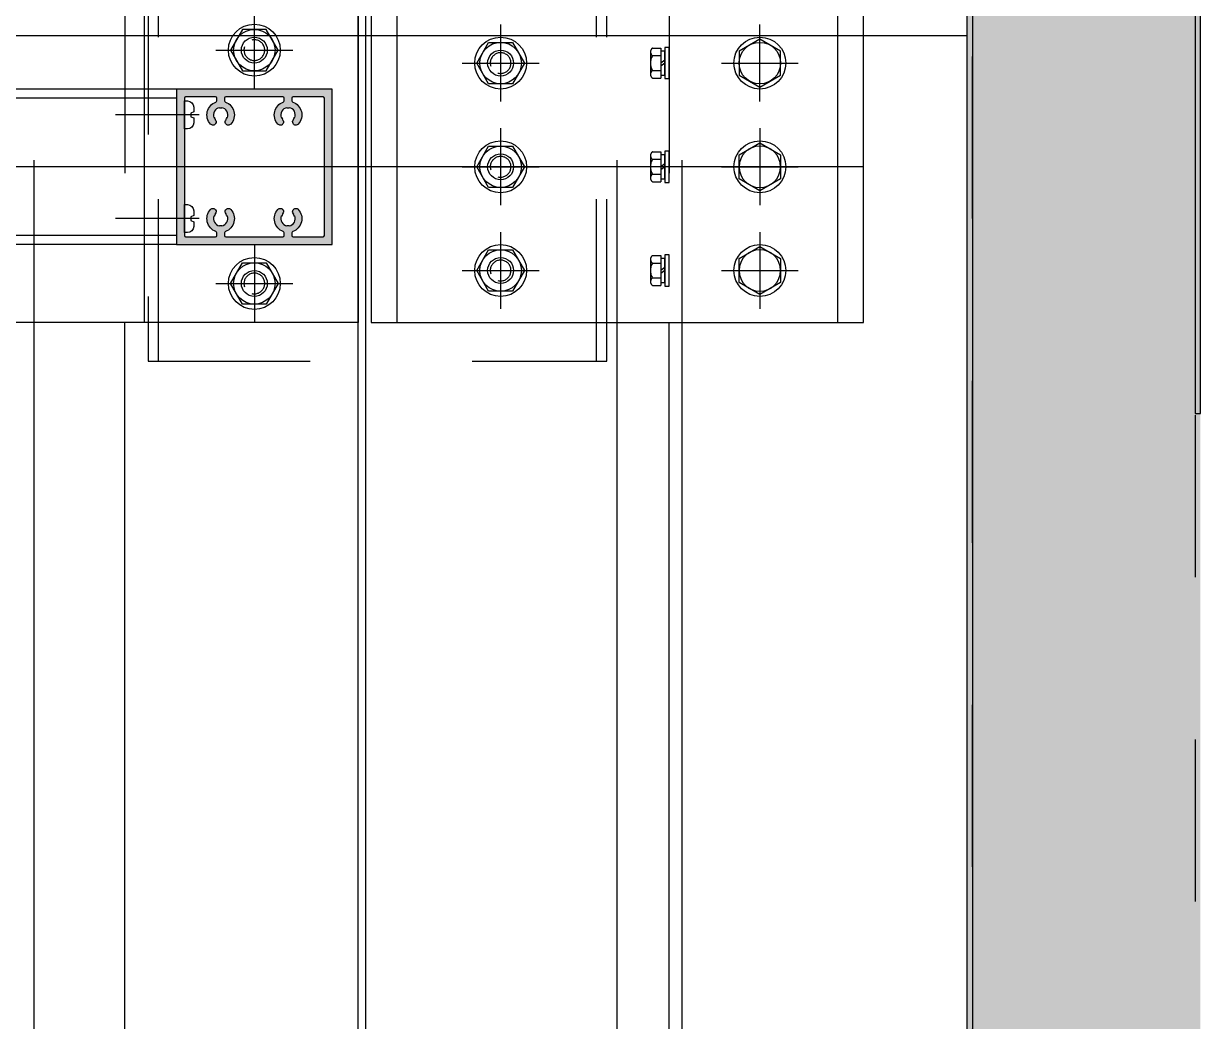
# Model space of a CAD drawing. Header units: millimetres. Extents: x 12351878 to 12381578, y 696206 to 738256.
# Drawn here: x 12375630.5 to 12376084.5, y 715668.9 to 716053.7 of the extents above; entities that cross this region are included whole.
import ezdxf

# ---------------------------------------------------------------- set-up
doc = ezdxf.new("R2010")
doc.units = ezdxf.units.MM
doc.header["$LTSCALE"] = 1000
for name, pattern in [('CENTER', [50.800000000000004, 31.75, -6.35, 6.35, -6.35]), ('CENTER2', [28.575000000000003, 19.05, -3.175, 3.175, -3.175]), ('HIDDEN', [0.125, 0.0625, -0.0625])]:
    doc.linetypes.add(name, pattern=pattern)
for name, color, linetype in [('ALUM', 1, 'Continuous'), ('DIM_LEAD', 3, 'Continuous'), ('EXTRUSION-V', 141, 'Continuous'), ('EXTRUSION1', 4, 'Continuous'), ('EXTRUSION2', 133, 'Continuous'), ('FASTENER', 191, 'Continuous'), ('GRID', 8, 'CENTER'), ('INSUL', 8, 'HIDDEN'), ('SUS-V', 201, 'Continuous'), ('SYMBOL', 7, 'Continuous'), ('型材断面填充', 254, 'Continuous'), ('铝板断面填充', 14, 'Continuous')]:
    doc.layers.add(name, color=color, linetype=linetype)

# ---------------------------------------------------------------- blocks, each defined once
blk = doc.blocks.new('*U167')
at = {"layer": '铝板断面填充', "linetype": 'ByBlock'}
h = blk.add_hatch(color=256, dxfattribs=at)
h.dxf.hatch_style = 1
h.paths.add_polyline_path([(3424.173190181649, 1.999999998793663), (3398.355305479864, 1.999999998779111), (13.99999999082866, 2), (13.9999999908614, 22), (0.9999999908613972, 22), (0.9999999908613972, 19.99999999999272), (11.9999999908614, 19.99999999999272), (11.99999999082866, 0), (3398.355305479864, -1.220888995067184e-09), (3424.173190181649, -1.213613037453e-09)])
at = {"layer": 'ALUM'}
blk.add_lwpolyline([(3424.173190181649, 1.999999998793663), (3398.355305479864, 1.999999998779111), (13.99999999082866, 2), (13.9999999908614, 22), (0.9999999908613972, 22), (0.9999999908613972, 19.99999999999272), (11.9999999908614, 19.99999999999272), (11.99999999082866, 0), (3398.355305479864, -1.220888995067184e-09), (3424.173190181649, -1.213613037453e-09)], close=True, dxfattribs=at)
blk = doc.blocks.new('*U166')
at = {"layer": 'INSUL'}
h = blk.add_hatch(dxfattribs=at)
h.set_pattern_fill('保温棉50', color=256, scale=4.298127259997456, angle=90, pattern_type=2)
h.set_pattern_definition([(108.4349488229, (4.298127259986088, -84.81947217989064), (-85.96254519989373, 223.5026175200561), [27.18393566857991, -244.6535006285731]), (18.43494882299999, (-81.66441793996306, -110.6082357398754), (171.925090399852, 68.7700361601878), [81.55266663119177, -190.2847696659613]), (71.565051177, (-4.298127260008826, -84.81947217989064), (6.041983059165127e-11, 34.3850180799565), [27.1839356685799, -244.6535006285729]), (161.5650511771, (-4.298127260008826, -59.0307086199059), (-85.96254520004057, 17.1925090400064), [81.55266663119174, -190.2847696659613])])
h.paths.add_polyline_path([(-1.13686837721616e-11, -71.92509039989827), (85.96254519993776, -71.92509039989827), (85.96254519993776, 3352.248099871195), (-1.13686837721616e-11, 3352.248099871195)])
blk.add_lwpolyline([(-1.13686837721616e-11, -71.92509039989827), (85.96254519993776, -71.92509039989827), (85.96254519993776, 3352.248099871195), (-1.13686837721616e-11, 3352.248099871195)], close=True, dxfattribs=at)
blk = doc.blocks.new('M10.3')
at = {"color": 0, "linetype": 'ByBlock'}
blk.add_lwpolyline([(-4.618802153517009, 8), (-9.237604307034019, 0), (-4.618802153517009, -8), (4.618802153517009, -8), (9.237604307034019, 0), (4.618802153517009, 8)], close=True, dxfattribs=at)
blk.add_circle((0, 0), 8, dxfattribs=at)
blk = doc.blocks.new('20211009-LC02')
at = {"layer": '型材断面填充', "linetype": 'ByBlock'}
h = blk.add_hatch(color=256, dxfattribs=at)
edge = h.paths.add_edge_path(flags=16)
edge.add_arc((41.00000000001819, -25.44426301859392), 0.4999999999999998, 0, 69.82872861669591, ccw=False)
edge.add_line((41.50000000001819, -25.44426301859392), (41.50000000001819, -26.5))
edge.add_arc((41.00000000001819, -26.5), 0.5, -90, 0, ccw=False)
edge.add_line((41.00000000001819, -27), (18.99999999998181, -27))
edge.add_arc((18.99999999998181, -26.5), 0.5, 180, 270, ccw=False)
edge.add_line((18.49999999998181, -26.5), (18.49999999998181, -25.44426301859392))
edge.add_arc((18.99999999998181, -25.44426301859392), 0.5, 110.17127138330409, 180.0000000000004, ccw=False)
edge.add_arc((16.99999999846718, -19.99999998975896), 5.299999994241182, 290.1712713833037, 402.0225912390615)
edge.add_arc((20.00866778311671, -17.28883453651324), 1.250000000011423, 42.02259133205128, 149.9999999991663)
edge.add_arc((20.00866778311318, -17.28883453647691), 1.24999999999019, 150.0000000005275, 222.0225913352153)
edge.add_arc((17.00000000016816, -20.00000000010179), 2.799999999921372, 38.51962425816282, 42.02259133574921, ccw=False)
edge.add_line((19.19070570543408, -18.25620858124603), (19.07334647121024, -18.34962597868434))
edge.add_arc((17.00000000002131, -19.99999999997734), 2.649999999952909, 21.480375745988283, 38.5196242542641, ccw=False)
edge.add_line((19.46593906379712, -19.02961629571655), (19.60552052024286, -18.97468891624157))
edge.add_arc((17.0000000000007, -19.99999999999879), 2.799999999978288, -81.48037574623078, 21.480375745981576, ccw=False)
edge.add_line((17.41481481479423, -22.76910250249057), (17.3925925925796, -22.62075772557728))
edge.add_arc((16.99999999998181, -19.99999999997812), 2.6500000000095, 261.48037574577404, 278.51962425422596, ccw=False)
edge.add_line((16.60740740738402, -22.62075772557728), (16.58518518516211, -22.76910250250512))
edge.add_arc((16.99999999998005, -19.9999999999814), 2.800000000013497, 158.5196242543646, 261.4803757458337, ccw=False)
edge.add_line((14.39447947969893, -18.97468891622702), (14.53406093614467, -19.02961629571655))
edge.add_arc((16.99999999994845, -19.99999999999349), 2.649999999984852, 141.4803757458394, 158.5196242539085, ccw=False)
edge.add_line((14.92665352873155, -18.34962597868434), (14.8092942945077, -18.25620858124603))
edge.add_arc((16.99999999974143, -20.00000000023755), 2.799999999980722, 137.9774086628083, 141.4803757392535, ccw=False)
edge.add_arc((13.99133221682108, -17.28883453647951), 1.250000000001652, 317.977408662725, 389.9999999996919)
edge.add_arc((13.9913322168138, -17.28883453649175), 1.250000000014083, 30.0000000000111, 137.9774086680376)
edge.add_arc((16.99999999998473, -19.9999999999683), 5.299999999994172, 137.977408668096, 249.8287286534831)
edge.add_arc((14.99999999998181, -25.44426303548749), 0.4999999999999991, 0, 69.8287286534831, ccw=False)
edge.add_line((15.49999999998181, -25.44426303548749), (15.49999999998181, -26.5))
edge.add_arc((14.99999999998181, -26.5), 0.5, -90, 0, ccw=False)
edge.add_line((14.99999999998181, -27), (3.5, -27))
edge.add_arc((3.5, -26.5), 0.5, 180, 270, ccw=False)
edge.add_line((3, -26.5), (3, 26.5))
edge.add_arc((3.5, 26.5), 0.5, 90, 180, ccw=False)
edge.add_line((3.5, 27), (14.99999999998181, 27))
edge.add_arc((14.99999999998181, 26.5), 0.5, 0, 90, ccw=False)
edge.add_line((15.49999999998181, 26.5), (15.49999999998181, 25.44426303548749))
edge.add_arc((14.99999999998181, 25.4442630354875), 0.4999999999999982, 290.17127134651616, 359.9999999999992, ccw=False)
edge.add_arc((16.99999999998473, 19.9999999999683), 5.299999999994172, 110.1712713465169, 222.022591331904)
edge.add_arc((13.9913322168138, 17.28883453649175), 1.250000000014084, 222.0225913319624, 329.9999999999889)
edge.add_arc((13.99133221682108, 17.28883453647951), 1.250000000001654, 330.0000000003081, 402.0225913372749)
edge.add_arc((16.99999999974138, 20.00000000023749), 2.799999999980643, 218.5196242607463, 222.0225913371916, ccw=False)
edge.add_line((14.80929429450771, 18.25620858124603), (14.92665352873155, 18.34962597868434))
edge.add_arc((16.99999999994844, 19.99999999999348), 2.649999999984832, 201.4803757460915, 218.5196242541605, ccw=False)
edge.add_line((14.53406093614467, 19.02961629571655), (14.39447947969893, 18.97468891622702))
edge.add_arc((16.99999999998005, 19.9999999999814), 2.800000000013497, 98.51962425416622, 201.4803757456355, ccw=False)
edge.add_line((16.58518518516212, 22.76910250250512), (16.60740740738402, 22.62075772557728))
edge.add_arc((16.99999999998181, 19.99999999997812), 2.650000000009493, 81.48037574577398, 98.51962425422602, ccw=False)
edge.add_line((17.3925925925796, 22.62075772557728), (17.41481481479423, 22.76910250249057))
edge.add_arc((17.0000000000007, 19.99999999999879), 2.799999999978287, -21.48037574598152, 81.48037574623078, ccw=False)
edge.add_line((19.60552052024286, 18.97468891624158), (19.46593906379712, 19.02961629571655))
edge.add_arc((17.00000000002131, 19.99999999997734), 2.649999999952909, 321.4803757457359, 338.5196242540118, ccw=False)
edge.add_line((19.07334647121024, 18.34962597868434), (19.19070570543408, 18.25620858124603))
edge.add_arc((17.00000000016816, 20.00000000010179), 2.799999999921372, 317.97740866425073, 321.48037574183724, ccw=False)
edge.add_arc((20.00866778311318, 17.28883453647691), 1.249999999990189, 137.9774086647847, 209.9999999994725)
edge.add_arc((20.00866778311672, 17.28883453651324), 1.250000000011421, 210.0000000008337, 317.9774086679486)
edge.add_arc((16.99999999846717, 19.99999998975896), 5.299999994241182, 317.9774087609385, 429.8287286166963)
edge.add_arc((18.99999999998181, 25.44426301859392), 0.4999999999999998, 180, 249.8287286166959, ccw=False)
edge.add_line((18.49999999998181, 25.44426301859392), (18.49999999998181, 26.5))
edge.add_arc((18.99999999998181, 26.5), 0.5, 90, 180, ccw=False)
edge.add_line((18.99999999998181, 27), (41.00000000001819, 27))
edge.add_arc((41.00000000001819, 26.5), 0.5, 0, 90, ccw=False)
edge.add_line((41.50000000001819, 26.5), (41.50000000001819, 25.44426301859392))
edge.add_arc((41.00000000001819, 25.44426301859392), 0.5, -69.82872861669591, 0, ccw=False)
edge.add_arc((43.00000000153282, 19.99999998975896), 5.299999994241184, 110.1712713833037, 222.0225912390615)
edge.add_arc((39.99133221688328, 17.28883453651324), 1.250000000011421, 222.0225913320514, 329.9999999991663)
edge.add_arc((39.99133221688682, 17.28883453647691), 1.249999999990187, 330.0000000005275, 402.0225913352152)
edge.add_arc((42.99999999983196, 20.00000000010179), 2.799999999921459, 218.5196242581613, 222.0225913357477, ccw=False)
edge.add_line((40.80929429456592, 18.25620858124603), (40.92665352878976, 18.34962597868434))
edge.add_arc((42.99999999997869, 19.99999999997736), 2.649999999952919, 201.4803757459885, 218.5196242542642, ccw=False)
edge.add_line((40.53406093620288, 19.02961629571655), (40.39447947975714, 18.97468891624158))
edge.add_arc((42.9999999999993, 19.99999999999879), 2.79999999997828, 98.51962425376888, 201.4803757459815, ccw=False)
edge.add_line((42.58518518520578, 22.76910250249057), (42.6074074074204, 22.62075772557728))
edge.add_arc((43.00000000001819, 19.99999999997813), 2.650000000009483, 81.48037574577398, 98.51962425422602, ccw=False)
edge.add_line((43.39259259261598, 22.62075772557728), (43.41481481483788, 22.76910250250512))
edge.add_arc((43.00000000001994, 19.99999999998139), 2.800000000013504, -21.480375745635172, 81.48037574583373, ccw=False)
edge.add_line((45.60552052030108, 18.97468891622703), (45.46593906385533, 19.02961629571655))
edge.add_arc((43.00000000005156, 19.99999999999349), 2.649999999984842, 321.48037574583935, 338.5196242539084, ccw=False)
edge.add_line((45.07334647126845, 18.34962597868434), (45.19070570549229, 18.25620858124603))
edge.add_arc((43.00000000025856, 20.00000000023754), 2.799999999980725, 317.97740866280844, 321.4803757392536, ccw=False)
edge.add_arc((46.00866778317892, 17.28883453647951), 1.250000000001652, 137.977408662725, 209.9999999996918)
edge.add_arc((46.0086677831862, 17.28883453649176), 1.250000000014086, 210.0000000000112, 317.9774086680372)
edge.add_arc((43.00000000001526, 19.9999999999683), 5.299999999994178, 317.977408668096, 429.8287286534829)
edge.add_arc((45.0000000000182, 25.4442630354875), 0.500000000000006, 180.0000000000012, 249.82872865348452, ccw=False)
edge.add_line((44.50000000001819, 25.44426303548749), (44.50000000001819, 26.5))
edge.add_arc((45.00000000001819, 26.5), 0.5, 90, 180, ccw=False)
edge.add_line((45.00000000001819, 27), (56.5, 27))
edge.add_arc((56.5, 26.5), 0.5, 0, 90, ccw=False)
edge.add_line((57, 26.5), (57, -26.5))
edge.add_arc((56.5, -26.5), 0.5, -90, 0, ccw=False)
edge.add_line((56.5, -27), (45.00000000001819, -27))
edge.add_arc((45.00000000001819, -26.5), 0.5, 180, 270, ccw=False)
edge.add_line((44.50000000001819, -26.5), (44.50000000001819, -25.44426303548749))
edge.add_arc((45.00000000001819, -25.44426303548749), 0.5, 110.1712713465167, 180, ccw=False)
edge.add_arc((43.00000000001526, -19.9999999999683), 5.299999999994174, 290.171271346517, 402.0225913319039)
edge.add_arc((46.0086677831862, -17.28883453649176), 1.250000000014093, 42.02259133196206, 149.9999999999885)
edge.add_arc((46.00866778317892, -17.2888345364795), 1.250000000001652, 150.0000000003083, 222.0225913372751)
edge.add_arc((43.00000000025862, -20.00000000023754), 2.799999999980683, 38.51962426074721, 42.022591337192296, ccw=False)
edge.add_line((45.19070570549229, -18.25620858124602), (45.07334647126845, -18.34962597868434))
edge.add_arc((43.00000000005156, -19.99999999999349), 2.649999999984842, 21.480375746091624, 38.51962425416059, ccw=False)
edge.add_line((45.46593906385533, -19.02961629571655), (45.60552052030107, -18.97468891622702))
edge.add_arc((43.00000000001994, -19.9999999999814), 2.800000000013499, -81.48037574583361, 21.480375745635513, ccw=False)
edge.add_line((43.41481481483789, -22.76910250250512), (43.39259259261598, -22.62075772557728))
edge.add_arc((43.00000000001819, -19.99999999997813), 2.650000000009486, 261.480375745774, 278.519624254226, ccw=False)
edge.add_line((42.6074074074204, -22.62075772557728), (42.58518518520577, -22.76910250249057))
edge.add_arc((42.9999999999993, -19.9999999999988), 2.799999999978284, 158.5196242540184, 261.48037574623083, ccw=False)
edge.add_line((40.39447947975714, -18.97468891624157), (40.53406093620288, -19.02961629571655))
edge.add_arc((42.9999999999787, -19.99999999997733), 2.649999999952914, 141.4803757457364, 158.5196242540122, ccw=False)
edge.add_line((40.92665352878975, -18.34962597868435), (40.80929429456592, -18.25620858124603))
edge.add_arc((42.99999999983179, -20.00000000010179), 2.799999999921327, 137.97740866425, 141.4803757418366, ccw=False)
edge.add_arc((39.99133221688682, -17.28883453647691), 1.249999999990197, 317.9774086647848, 389.9999999994726)
edge.add_arc((39.99133221688328, -17.28883453651324), 1.250000000011426, 30.00000000083374, 137.9774086679486)
edge.add_arc((43.00000000153282, -19.99999998975896), 5.29999999424118, 137.9774087609385, 249.8287286166963)
h.paths.add_polyline_path([(0, 30), (60, 30), (60, -30), (0, -30)])
at = {"color": 0, "linetype": 'ByBlock'}
blk.add_lwpolyline([(0, 30), (60, 30), (60, -30), (0, -30)], close=True, dxfattribs=at)
blk.add_lwpolyline([(41.1724137934234, -24.97492999840077, -0.3144773770740608), (41.50000000001819, -25.44426301859392), (41.50000000001819, -26.5, -0.414213562373095), (41.00000000001819, -27), (18.99999999998181, -27, -0.414213562373095), (18.49999999998181, -26.5), (18.49999999998181, -25.44426301859392, -0.3144773770740612), (18.8275862065766, -24.97492999840077, 0.5308775706361929), (20.9372689507727, -16.45205507246283, 0.5094012912244892), (18.92613602838537, -16.66383453649178, 0.3250286796764593), (19.08006661551917, -18.12561400056438, -0.01528576763678031), (19.19070570543408, -18.25620858124603), (19.07334647121024, -18.34962597868434, -0.07448503859061084), (19.46593906379712, -19.02961629571655), (19.60552052024286, -18.97468891624157, -0.4821316613305562), (17.41481481479423, -22.76910250249057), (17.3925925925796, -22.62075772557728, -0.0744850385913834), (16.60740740738402, -22.62075772557728), (16.58518518516211, -22.76910250250512, -0.4821316613265599), (14.39447947969893, -18.97468891622702), (14.53406093614467, -19.02961629571655, -0.07448503858970336), (14.92665352873155, -18.34962597868434), (14.8092942945077, -18.25620858124603, -0.01528576763179958), (14.91993338439352, -18.12561400060804, 0.3250286796874538), (15.07386397155642, -16.6638345364845, 0.5094012912294983), (13.06273104915453, -16.452055072441, 0.5308775713612153), (15.17241379308568, -24.97493001518364, -0.3144773772504498), (15.49999999998181, -25.44426303548749), (15.49999999998181, -26.5, -0.414213562373095), (14.99999999998181, -27), (3.5, -27, -0.414213562373095), (3, -26.5), (3, 26.5, -0.414213562373095), (3.5, 27), (14.99999999998181, 27, -0.414213562373095), (15.49999999998181, 26.5), (15.49999999998181, 25.44426303548749, -0.3144773772504498), (15.17241379308568, 24.97493001518365, 0.5308775713612152), (13.06273104915453, 16.452055072441, 0.5094012912294983), (15.07386397155642, 16.6638345364845, 0.325028679687454), (14.91993338439351, 18.12561400060804, -0.01528576763179958), (14.80929429450771, 18.25620858124603), (14.92665352873155, 18.34962597868434, -0.07448503858970347), (14.53406093614467, 19.02961629571655), (14.39447947969893, 18.97468891622702, -0.4821316613265602), (16.58518518516212, 22.76910250250512), (16.60740740738402, 22.62075772557728, -0.07448503859138363), (17.3925925925796, 22.62075772557728), (17.41481481479423, 22.76910250249057, -0.4821316613305562), (19.60552052024286, 18.97468891624158), (19.46593906379712, 19.02961629571655, -0.07448503859061086), (19.07334647121024, 18.34962597868434), (19.19070570543408, 18.25620858124603, -0.01528576763678031), (19.08006661551917, 18.12561400056438, 0.3250286796764595), (18.92613602838537, 16.66383453649178, 0.5094012912244892), (20.9372689507727, 16.45205507246283, 0.5308775706361929), (18.8275862065766, 24.97492999840077, -0.3144773770740613), (18.49999999998181, 25.44426301859392), (18.49999999998181, 26.5, -0.414213562373095), (18.99999999998181, 27), (41.00000000001819, 27, -0.414213562373095), (41.50000000001819, 26.5), (41.50000000001819, 25.44426301859392, -0.3144773770740608), (41.1724137934234, 24.97492999840077, 0.5308775706361932), (39.0627310492273, 16.45205507246283, 0.5094012912244891), (41.07386397161463, 16.66383453649178, 0.3250286796764595), (40.91993338448083, 18.12561400056438, -0.01528576763678031), (40.80929429456592, 18.25620858124603), (40.92665352878976, 18.34962597868434, -0.0744850385906103), (40.53406093620288, 19.02961629571655), (40.39447947975714, 18.97468891624158, -0.4821316613305571), (42.58518518520578, 22.76910250249057), (42.6074074074204, 22.62075772557728, -0.0744850385913839), (43.39259259261598, 22.62075772557728), (43.41481481483788, 22.76910250250512, -0.4821316613265592), (45.60552052030108, 18.97468891622703), (45.46593906385533, 19.02961629571655, -0.07448503858970325), (45.07334647126845, 18.34962597868434), (45.19070570549229, 18.25620858124603, -0.01528576763179913), (45.08006661560648, 18.12561400060804, 0.3250286796874538), (44.92613602844358, 16.6638345364845, 0.5094012912294975), (46.93726895084546, 16.452055072441, 0.5308775713612139), (44.82758620691433, 24.97493001518364, -0.3144773772504505), (44.50000000001819, 25.44426303548749), (44.50000000001819, 26.5, -0.414213562373095), (45.00000000001819, 27), (56.5, 27, -0.414213562373095), (57, 26.5), (57, -26.5, -0.414213562373095), (56.5, -27), (45.00000000001819, -27, -0.414213562373095), (44.50000000001819, -26.5), (44.50000000001819, -25.44426303548749, -0.3144773772504504), (44.82758620691432, -24.97493001518364, 0.5308775713612139), (46.93726895084547, -16.45205507244101, 0.5094012912294975), (44.92613602844358, -16.6638345364845, 0.3250286796874537), (45.08006661560648, -18.12561400060804, -0.01528576763179913), (45.19070570549229, -18.25620858124602), (45.07334647126845, -18.34962597868434, -0.07448503858970323), (45.46593906385533, -19.02961629571655), (45.60552052030107, -18.97468891622702, -0.4821316613265592), (43.41481481483789, -22.76910250250512), (43.39259259261598, -22.62075772557728, -0.07448503859138385), (42.6074074074204, -22.62075772557728), (42.58518518520577, -22.76910250249057, -0.4821316613305569), (40.39447947975714, -18.97468891624157), (40.53406093620288, -19.02961629571655, -0.07448503859061019), (40.92665352878975, -18.34962597868435), (40.80929429456592, -18.25620858124603, -0.01528576763678031), (40.91993338448083, -18.12561400056439, 0.3250286796764595), (41.07386397161463, -16.66383453649177, 0.5094012912244892), (39.0627310492273, -16.45205507246283, 0.5308775706361932)], format="xyb", close=True, dxfattribs=at)
blk = doc.blocks.new('*U108')
at = {"linetype": 'CENTER2', "ltscale": 0.5}
blk.add_line((0, 5.682552812322683), (0, -26.58337379646923), dxfattribs=at)
at = {"color": 0, "linetype": 'ByBlock'}
blk.add_lwpolyline([(-0.6749999999992724, 2.506874680595502), (-1.174999999999272, 3.599999999998545), (-2.999999999998181, 3.600000000002183, 0.4142135623730951), (-5.399999999999636, 1.200000000000728), (-5.399999999999636, 0), (5.399999999999636, 0), (5.400000000001455, 1.19999999999709, 0.4142135623730951), (3.000000000001819, 3.599999999998545), (1.174999999999272, 3.599999999998545), (0.6749999999992724, 2.506874680595502)], format="xyb", close=True, dxfattribs=at)
blk = doc.blocks.new('20221223-AZM01')
at = {"layer": 'EXTRUSION-V', "linetype": 'HIDDEN'}
for p, q in [((-320.000000000342, -60.0000021382366, -4.399867763086966e-09), (-320.0000000003492, 59.99999786177068, -4.399867763086966e-09)), ((-285.000000000342, 59.99999846047285, -4.399867763086966e-09), (-285.0000000003492, -60.00000153953442, -4.399867763086966e-09)), ((-95.00000000034925, -60), (-95.00000000034925, 60)), ((-75.00000000035652, 60, -1.350288218520887e-08), (-75.00000000035652, -60, -1.350288218520887e-08)), ((-70.0000000003347, -60, -1.350288216926428e-08), (-70.0000000003347, 60)), ((-265.0000000003056, 26.49999403475522, -1.8266751957779e-08), (-456.9999979473505, 26.49999747529364, 5.424523508336342e-09)), ((-265.0000000003056, -26.50000596524478, -1.8266751957779e-08), (-456.9999979473505, -26.5000094057832, 5.424523508336342e-09))]:
    blk.add_line(p, q, dxfattribs=at)
at = {"layer": 'EXTRUSION-V'}
for p, q in [((-277.4714543685477, 59.9999985892573, -1.350288216926428e-08), (-277.4714543685477, -60.00000141074997, -1.350288216926428e-08)), ((-265.0000000003056, 29.99999403475522, -1.8266751957779e-08), (-456.999998571715, 29.99999083597504, 3.260211529518215e-09)), ((-265.0000000003056, -30.00000596524478, -1.8266751957779e-08), (-456.9999978874766, -30.00000916402496, 5.632060257718072e-09))]:
    blk.add_line(p, q, dxfattribs=at)
at = {"layer": 'EXTRUSION-V', "elevation": -4.399867763086966e-09}
blk.add_lwpolyline([(-542.7614179438133, 59.99999403476249), (-194.999458303384, 60), (-194.9994583033913, -60), (-542.7614179438133, -60.00000596525206)], dxfattribs=at)
at = {"layer": 'EXTRUSION2'}
for p, q in [((-180.0000000007058, 60, -1.061314579897581e-08), (-180.0000000007058, -60)), ((-9.999999999992724, 60, -1.061314579897581e-08), (-9.999999999992724, -60))]:
    blk.add_line(p, q, dxfattribs=at)
blk.add_lwpolyline([(-190.0000000006912, -60), (0, -60), (0, 60), (-190.0000000006912, 60)], close=True, dxfattribs=at)
at = {"layer": 'FASTENER', "linetype": 'HIDDEN'}
for p, q in [((-81.4000000003507, 45.77350269189628, -1.350288216926424e-08), (-78.20000000035361, 45.77350269189628, -1.350288216926424e-08)), ((-78.20000000035361, 45.77350269189628, -1.350288216926424e-08), (-78.20000000035361, 34.22649730810372, -1.350288216926424e-08)), ((-82.20000000035361, 44.33012701891857, -1.350288216926424e-08), (-82.20000000035361, 35.66987264248746, -1.350288216926424e-08)), ((-81.4000000003507, 42.88675134594814, -1.350288216926424e-08), (-78.20000000035361, 42.88675134594814, -1.350288216926424e-08)), ((-76.60080225536512, 41.16131862891052, -1.350288216926424e-08), (-78.20080225536367, 39.99885058410291, -1.350288216926424e-08)), ((-81.4000000003507, 37.11324865405186, -1.350288216926424e-08), (-78.20000000035361, 37.11324865405186, -1.350288216926424e-08)), ((-76.60000000034779, 40, -1.350288216926424e-08), (-78.20000000034634, 38.83753195519239, -1.350288216926424e-08)), ((-81.4000000003507, 34.22649730810372, -1.350288216926424e-08), (-78.20000000035361, 34.22649730810372, -1.350288216926424e-08)), ((-81.4000000003507, 5.773502691896283, -1.350288216926424e-08), (-78.20000000035361, 5.773502691896283, -1.350288216926424e-08)), ((-78.20000000035361, 5.773502691896283, -1.350288216926424e-08), (-78.20000000035361, -5.773502691896283, -1.350288216926424e-08)), ((-82.20000000035361, 4.330127018918574, -1.350288216926424e-08), (-82.20000000035361, -4.330127357512538, -1.350288216926424e-08)), ((-81.4000000003507, 2.886751345948142, -1.350288216926424e-08), (-78.20000000035361, 2.886751345948142, -1.350288216926424e-08)), ((-76.60080225536512, 1.161318628910522, -1.350288216926424e-08), (-78.20080225536367, -0.001149415897089057, -1.350288216926424e-08)), ((-76.60000000034779, 0, -1.350288216926424e-08), (-78.20000000034634, -1.162468044807611, -1.350288216926424e-08)), ((-81.4000000003507, -2.886751345948142, -1.350288216926424e-08), (-78.20000000035361, -2.886751345948142, -1.350288216926424e-08)), ((-81.4000000003507, -5.773502691896283, -1.350288216926424e-08), (-78.20000000035361, -5.773502691896283, -1.350288216926424e-08)), ((-82.20000000035361, -35.66987298108143, -1.350288216926428e-08), (-82.20000000035361, -44.33012735751254, -1.350288216926428e-08)), ((-81.4000000003507, -34.22649730810372, -1.350288216926428e-08), (-78.20000000035361, -34.22649730810372, -1.350288216926428e-08)), ((-78.20000000035361, -34.22649730810372, -1.350288216926428e-08), (-78.20000000035361, -45.77350269189628, -1.350288216926428e-08)), ((-81.4000000003507, -37.11324865405186, -1.350288216926428e-08), (-78.20000000035361, -37.11324865405186, -1.350288216926428e-08)), ((-76.60080225536512, -38.83868137108948, -1.350288216926428e-08), (-78.20080225536367, -40.00114941589709, -1.350288216926428e-08)), ((-76.60000000034779, -40, -1.350288216926428e-08), (-78.20000000034634, -41.16246804480761, -1.350288216926428e-08)), ((-81.4000000003507, -42.88675134594814, -1.350288216926428e-08), (-78.20000000035361, -42.88675134594814, -1.350288216926428e-08)), ((-81.4000000003507, -45.77350269189628, -1.350288216926428e-08), (-78.20000000035361, -45.77350269189628, -1.350288216926428e-08))]:
    blk.add_line(p, q, dxfattribs=at)
at = {"layer": 'FASTENER'}
for points, elevation in [([(-239.6188021538546, 52.99996147206548), (-244.2376043073673, 44.99996147206548), (-239.6188021538546, 36.99996147206548), (-230.3811978468148, 36.99996147206548), (-225.7623956933021, 44.99996147206548), (-230.3811978468148, 52.99996147206548)], -1.350288216926559e-08), ([(-144.6188021538546, 32.00001069165592), (-149.2376043073673, 40.00001069165592), (-144.6188021538546, 48.00001069165592), (-135.3811978468148, 48.00001069165592), (-130.7623956933021, 40.00001069165592), (-135.3811978468148, 32.00001069165592)], -1.350288216926553e-08), ([(-144.6188021538546, -7.999989308344084), (-149.2376043073673, 1.069165591616184e-05), (-144.6188021538546, 8.000010691655916), (-135.3811978468148, 8.000010691655916), (-130.7623956933021, 1.069165591616184e-05), (-135.3811978468148, -7.999989308344084)], -1.350288216926553e-08), ([(-144.6188021538546, -47.99998930834408), (-149.2376043073673, -39.99998930834408), (-144.6188021538546, -31.99998930834408), (-135.3811978468148, -31.99998930834408), (-130.7623956933021, -39.99998930834408), (-135.3811978468148, -47.99998930834408)], -1.350288216926559e-08), ([(-239.6188021538546, -52.99999527356704), (-244.2376043073673, -44.99999527356704), (-239.6188021538546, -36.99999527356704), (-230.3811978468148, -36.99999527356704), (-225.7623956933021, -44.99999527356704), (-230.3811978468148, -52.99999527356704)], -1.350288216926559e-08)]:
    blk.add_lwpolyline(points, close=True, dxfattribs=dict(at, elevation=elevation))
at = {"layer": 'FASTENER', "linetype": 'HIDDEN'}
for points, elevation in [([(-76.60000000034051, 46), (-76.60000000034051, 34), (-75.00000000034197, 34), (-75.00000000034197, 46), (-76.60000000034051, 46)], -1.350288216926424e-08), ([(-78.20000000034634, 44.65000000000146), (-78.20000000034634, 35.34999999999854), (-76.60000000034779, 35.34999999999854), (-76.60000000034779, 44.65000000000146), (-78.20000000034634, 44.65000000000146)], -1.350288216926424e-08), ([(-78.20000000034634, 4.650000000001455), (-78.20000000034634, -4.650000000001455), (-76.60000000034779, -4.650000000001455), (-76.60000000034779, 4.650000000001455), (-78.20000000034634, 4.650000000001455)], -1.350288216926424e-08), ([(-76.60000000034051, 6), (-76.60000000034051, -6), (-75.00000000034197, -6), (-75.00000000034197, 6), (-76.60000000034051, 6)], -1.350288216926424e-08), ([(-78.20000000034634, -35.34999999999854), (-78.20000000034634, -44.65000000000146), (-76.60000000034779, -44.65000000000146), (-76.60000000034779, -35.34999999999854), (-78.20000000034634, -35.34999999999854)], -1.350288216926428e-08), ([(-76.60000000034051, -34), (-76.60000000034051, -46), (-75.00000000034197, -46), (-75.00000000034197, -34), (-76.60000000034051, -34)], -1.350288216926428e-08)]:
    blk.add_lwpolyline(points, dxfattribs=dict(at, elevation=elevation))
at = {"layer": 'FASTENER'}
for centre, radius in [((-235.0000000003347, 44.99996147206548, -1.350288216926559e-08), 10), ((-235.0000000003347, 44.99996147206548, -1.350288216926559e-08), 8), ((-235.0000000003347, 44.99996147206548, -1.350288216926559e-08), 5), ((-140.0000000003347, 40.00001069165592, -1.350288216926553e-08), 10), ((-40.00000000034197, 40, -1.350288216926428e-08), 10), ((-140.0000000003347, 40.00001069165592, -1.350288216926553e-08), 8), ((-140.0000000003347, 40.00001069165592, -1.350288216926553e-08), 5), ((-140.0000000003347, 1.069165591616184e-05, -1.350288216926553e-08), 10), ((-40.00000000034197, 0, -1.350288216926428e-08), 10), ((-140.0000000003347, 1.069165591616184e-05, -1.350288216926553e-08), 8), ((-140.0000000003347, 1.069165591616184e-05, -1.350288216926553e-08), 5), ((-140.0000000003347, -39.99998930834408, -1.350288216926559e-08), 10), ((-40.00000000034197, -40, -1.350288216926428e-08), 10), ((-235.0000000003347, -44.99999527356704, -1.350288216926559e-08), 10), ((-140.0000000003347, -39.99998930834408, -1.350288216926559e-08), 8), ((-140.0000000003347, -39.99998930834408, -1.350288216926559e-08), 5), ((-235.0000000003347, -44.99999527356704, -1.350288216926559e-08), 8), ((-235.0000000003347, -44.99999527356704, -1.350288216926559e-08), 5)]:
    blk.add_circle(centre, radius, dxfattribs=at)
at = {"layer": 'FASTENER', "linetype": 'HIDDEN'}
for centre, radius, start, end in [((-235.0000000003347, 44.99996147206548, -1.350288216926559e-08), 4, 162.0000000000041, 104.757223593918), ((-80.4979166670164, 44.33012701891857, -1.350288216926424e-08), 1.702083333333793, 122.0046278307419, 237.9953721692581), ((-140.0000000003347, 40.00001069165592, -1.350288216926553e-08), 4, 255.242776406082, 197.9999999999959), ((-76.59166666702367, 40, -1.350288216926424e-08), 5.60833333333179, 149.0209011385879, 210.9790988614121), ((-80.4979172779058, 35.66987264248746, -1.350288216926424e-08), 1.702082722450668, 122.0046022492516, 237.9953835670218), ((-80.4979166670164, 4.330127018918574, -1.350288216926424e-08), 1.702083333333793, 122.0046278307419, 237.9953721692581), ((-140.0000000003347, 1.069165591616184e-05, -1.350288216926553e-08), 4, 255.242776406082, 197.9999999999959), ((-76.59166666702367, 0, -1.350288216926424e-08), 5.60833333333179, 149.0209011385879, 210.9790988614121), ((-80.4979172779058, -4.330127357512538, -1.350288216926424e-08), 1.702082722450668, 122.0046022492516, 237.9953835670218), ((-140.0000000003347, -39.99998930834408, -1.350288216926559e-08), 4, 255.242776406082, 197.9999999999959), ((-80.4979166670164, -35.66987298108143, -1.350288216926428e-08), 1.702083333333793, 122.0046278307419, 237.9953721692581), ((-76.59166666702367, -40, -1.350288216926428e-08), 5.60833333333179, 149.0209011385879, 210.9790988614121), ((-235.0000000003347, -44.99999527356704, -1.350288216926559e-08), 4, 255.242776406082, 197.9999999999959), ((-80.4979172779058, -44.33012735751254, -1.350288216926428e-08), 1.702082722450668, 122.0046022492516, 237.9953835670218)]:
    blk.add_arc(centre, radius, start, end, dxfattribs=at)
at = {"layer": 'GRID'}
for p, q in [((-235.000000000342, 30.16549710724939, -2.293006208738351e-08), (-235.000000000342, 59.83442583688156, -2.293006208738351e-08)), ((-140.000000000342, 54.834475056472, -2.293006208738345e-08), (-140.000000000342, 25.16554632683983, -2.293006208738345e-08)), ((-40.00000000034197, 25.16553563518391, -1.350288216926428e-08), (-40.00000000034197, 54.83446436481609, -1.350288216926428e-08)), ((-249.8344643651581, 44.99996147206548, -1.309980977055713e-08), (-220.1655356355259, 44.99996147206548, -1.390595456797144e-08)), ((-154.8344643651581, 40.00001069165592, -1.309980977055707e-08), (-125.1655356355259, 40.00001069165592, -1.390595456797138e-08)), ((-54.83446436515806, 40, -3.672629852437898e-09), (-25.16553563552588, 40, -4.478774649852204e-09)), ((-140.000000000342, 14.834475056472, -2.293006208738345e-08), (-140.000000000342, -14.83445367316017, -2.293006208738345e-08)), ((-40.00000000034197, 14.83446436481609, -1.350288216926428e-08), (-40.00000000034197, -14.83446436481609, -1.350288216926428e-08)), ((0, 0), (-576.7614179438388, 3.637978807091713e-11, -1.982550533870791e-08)), ((-154.8344643651581, 1.069165591616184e-05, -1.309980977055707e-08), (-125.1655356355259, 1.069165591616184e-05, -1.390595456797138e-08)), ((-54.83446436515806, 0, -3.672629852437898e-09), (-25.16553563552588, 0, -4.478774649852204e-09)), ((-140.000000000342, -25.165524943528, -2.293006208738351e-08), (-140.000000000342, -54.83445367316017, -2.293006208738351e-08)), ((-40.00000000034197, -25.16553563518391, -1.350288216926428e-08), (-40.00000000034197, -54.83446436481609, -1.350288216926428e-08)), ((-235.000000000342, -30.16553090875095, -2.293006208738351e-08), (-235.000000000342, -59.83445963838312, -2.293006208738351e-08)), ((-154.8344643651581, -39.99998930834408, -1.309980977055713e-08), (-125.1655356355259, -39.99998930834408, -1.390595456797144e-08)), ((-54.83446436515806, -40, -3.672629852437898e-09), (-25.16553563552588, -40, -4.478774649852204e-09)), ((-249.8344643651581, -44.99999527356704, -1.309980977055713e-08), (-220.1655356355259, -44.99999527356704, -1.390595456797144e-08))]:
    blk.add_line(p, q, dxfattribs=at)
at = {"layer": 'SUS-V', "linetype": 'HIDDEN'}
for p, q in [((-272.0000000003492, -75), (-272.0000000003492, 75)), ((-103.0000000003347, -75), (-103.0000000003347, 75))]:
    blk.add_line(p, q, dxfattribs=at)
blk.add_lwpolyline([(-276.0000000003492, -75), (-99.0000000003347, -75), (-99.0000000003347, 75), (-276.0000000003492, 75)], close=True, dxfattribs=at)
at = {"layer": 'EXTRUSION1', "xscale": -1, "rotation": 180}
blk.add_blockref('20211009-LC02', (-265.0000000003056, -5.965244781691581e-06, -1.8266751957779e-08), dxfattribs=at)
at = {"layer": 'FASTENER', "rotation": 270}
blk.add_blockref('M10.3', (-40.00000000034197, 40, -1.350288216926428e-08), dxfattribs=at)
at = {"layer": 'FASTENER', "xscale": -1, "rotation": 270}
for name, p in [('*U108', (-262.0000000001164, 19.99999403484253, -1.8266751957779e-08)), ('M10.3', (-40.00000000034197, 0, -1.350288216926428e-08)), ('*U108', (-262.0000000003056, -20.00000596522295, -1.8266751957779e-08)), ('M10.3', (-40.00000000034197, -40, -1.350288216926428e-08))]:
    blk.add_blockref(name, p, dxfattribs=at)
blk = doc.blocks.new('gyqs05')
at = {"layer": '铝板断面填充'}
blk.add_hatch(color=14, dxfattribs=at).paths.add_polyline_path([(3386.962588399649, 4104.744854418328), (3384.962588975206, 4104.744854418328), (3384.962588975206, 2781.571663816459), (3386.962588399649, 2781.571663816459)])
at = {"layer": 'ALUM', "elevation": -3.285889153247862e-09}
blk.add_lwpolyline([(3384.962527662516, 6204.744854418328), (3384.962588971481, 3330.466856580344), (3386.962588394061, 3330.466856580344), (3386.962527086958, 6204.744854418328)], close=True, dxfattribs=at)
at = {"layer": 'EXTRUSION-V'}
for p, q in [((3061.990348016843, 2729.572029536706, 6.399027756383647e-08), (3061.989895384759, 6204.744854418328, 6.506784132634654e-08)), ((3064.990348016843, 2729.572029536706, 6.399027756383647e-08), (3064.989895384759, 6204.744854418328, 6.506784132640186e-08)), ((2936.989289442077, 2725.571961728856, 6.41753533369835e-08), (2936.989289442077, 3365.571665773867, 6.41753533369835e-08)), ((2971.989289442077, 2725.571992303594, 6.41753533369835e-08), (2971.989289442077, 3365.571666372591, 6.41753533369835e-08)), ((3161.993744924664, 2725.572108182358, 6.409633592527025e-08), (3161.993789639324, 3365.571667912183, 6.409633597269197e-08)), ((3181.990349154919, 2729.572108182358, 6.41484224554854e-08), (3181.990281073377, 3365.571667912183, 6.415015264891738e-08))]:
    blk.add_line(p, q, dxfattribs=at)
at = {"layer": 'EXTRUSION-V', "elevation": 6.41753533369835e-08}
blk.add_lwpolyline([(3232.500019459054, 2725.571695738239), (3186.989289442077, 2725.571655981708), (3186.989289442077, 3365.571667912183)], dxfattribs=at)
at = {"color": 0, "linetype": 'ByBlock', "xscale": -1, "rotation": 270}
blk.add_blockref('*U167', (3296.999949587509, 2780.571664236835, 6.41753533369835e-08), dxfattribs=at)
at = {"linetype": 'ByBlock'}
blk.add_blockref('20221223-AZM01', (3256.989289442077, 3425.571658503963, 8.284660282467714e-08), dxfattribs=at)
at = {"layer": 'INSUL', "xscale": -1}
blk.add_blockref('*U166', (3384.962492762133, 2852.496754547115, -3.285889153247862e-09), dxfattribs=at)

msp = doc.modelspace()

# ---------------------------------------------------------------- linework, layer by layer
at = {"layer": 'DIM_LEAD'}
msp.add_line((12375994.4932628, 716048.9994474776, 7.840656192871925e-08), (12374591.49997579, 716048.9994474776, 7.840656192871925e-08), dxfattribs=at)

# ---------------------------------------------------------------- block references
at = {"layer": 'SYMBOL'}
msp.add_blockref('gyqs05', (12372697.50000522, 712572.9283430666), dxfattribs=at)

doc.saveas('drawing.dxf')
